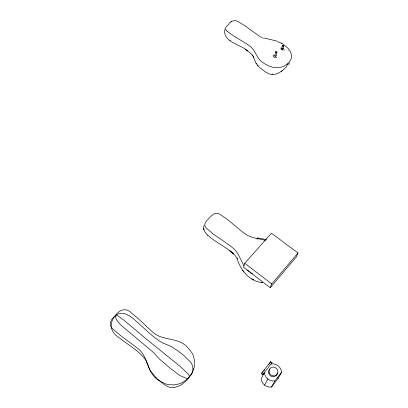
<?xml version="1.0" encoding="UTF-8"?>
<svg xmlns="http://www.w3.org/2000/svg" width="408" height="408" viewBox="0 0 408 408"><rect width="100%" height="100%" fill="white"/><g stroke="black" fill="none" stroke-linecap="round" stroke-linejoin="round"><path stroke-width="0.61" d="M257.152 239.159L257.331 237.905L266.526 239.572M274.752 55.784L275.691 51.821M275.997 56.161L276.94 52.204A0.658 0.49 13.1 0 0 276.145 51.52A0.658 0.49 13.1 0 0 275.859 52.321A0.658 0.49 13.1 0 0 276.94 52.204M281.428 49.536L282.402 45.563M282.662 49.914L283.647 45.941A0.653 0.484 13.4 0 0 282.856 45.263A0.653 0.484 13.4 0 0 282.576 46.053A0.653 0.484 13.4 0 0 283.647 45.941M244.739 263.252L243.586 267.25L270.264 287.737L296.269 257.014L297.988 252.975L271.453 233.223L244.739 263.252L271.738 283.927L270.264 287.737M204.005 225.43C202.705 229.184 205.061 232.999 207.861 235.36M257.02 238.93L257.331 237.905M224.951 29.208C222.034 41.846 241.062 44.589 247.671 50.929M282.989 44.288L286.707 47.114A24.347 18.35 12.7 0 1 288.232 48.562L289.17 49.659A12.959 9.705 13.3 0 1 290.282 51.418L291.057 53.479A18.829 14.132 12.9 0 1 291.292 54.524L291.45 56.549A15.489 11.613 13.1 0 1 290.69 59.9L288.119 63.434L286.135 67.203A16.754 10.226 48.5 0 1 284.335 68.508M264.481 372.774L262.823 374.875L261.477 373.794L262.089 372.535L270.693 361.677L272.034 362.748L271.381 364.048M262.823 374.875L263.44 373.621L272.034 362.748M270.693 361.677L268.877 364.451M264.588 385.147L267.796 378.991M274.865 380.934A8.899 8.369 44 0 1 264.353 372.468L261.248 378.762A8.68 8.196 46 0 0 271.478 387.039L274.865 380.934L281.602 372.254A8.899 8.369 44 0 0 271.136 363.885M271.478 387.039L278.072 378.532L281.602 372.254M289.639 63.199L289.833 62.863M289.185 63.893L288.675 64.561M261.477 373.794L263.038 371.826M263.813 370.841L264.593 369.862M271.738 283.927L297.988 252.975M210.242 217.051C208.009 219.739 202.812 223.125 205.484 227.103A12.123 10.628 10.4 0 0 206.514 228.347L213.45 234.187L229.939 245.545L234.6 249.41L237.879 253.705L243.959 265.97M228.975 23.48L231.372 21.593L230.903 21.899M210.605 216.679C212.629 214.363 215.863 212.089 218.958 213.838A13.857 12.179 10.1 0 1 219.932 214.312L227.404 219.412L242.449 231.923L247.401 235.355L252.537 237.492L265.511 240.363M281.153 71.497L284.315 68.942M229.107 24.006C227.486 25.48 224.023 27.795 226.16 30.233A10.19 7.497 10 0 0 227.042 31.141M288.119 63.434L284.203 66.106A15.504 11.638 13.1 0 1 280.148 67.335L277.573 67.585A18.799 14.081 13 0 1 276.201 67.59L273.457 67.351A13.01 9.787 13.1 0 1 271.024 66.784L269.474 66.229A22.965 17.151 13.2 0 1 267.638 65.402L263.833 63.276L260.926 61.062A18.329 13.724 13 0 1 258.738 58.732L253.552 49.939L250.762 46.823L246.83 43.967L232.912 35.471L227.037 31.146M281.5 71.247L282.214 70.717M230.979 21.848L232.79 20.834M281.265 71.426L277.256 73.695L273.727 74.603M233.192 21.063L234.044 20.782M262.64 282.469L261.334 282.509L262.517 282.469C249.691 281.913 240.072 269.729 237.002 258.065L237.257 258.529L234.768 255.097L229.622 250.604L233.351 253.674L232.988 253.358M235.146 20.42L234.702 20.4L235.217 20.42M272.447 74.638L269.397 73.97L265.567 71.981L260.304 68.105L257.392 65.122M235.814 20.777L237.267 21.221A11.638 8.583 9.9 0 1 238.088 21.588L244.412 25.418L259.763 36.419M264.277 38.036L276.695 41.035M262.946 38.026L263.507 38.25M261.865 37.546L262.4 37.791M261.329 37.286L260.284 36.72M281.484 43.391L280.015 42.646A18.187 13.648 12.9 0 0 277.312 41.585M281.26 42.973L282.79 43.875M245.407 49.45L245.081 49.246L250.155 52.836L252.608 55.396L252.333 55.014L253.725 57.36L253.108 56.156L255.852 62.786L258.009 65.872M252.547 273.916L249.992 272.202M272.09 73.884L273.105 74.572M229.928 40.367L230.219 40.565M232.331 252.771C224.599 246.182 215.138 241.954 207.601 235.13M262.089 372.535L263.44 373.621M249.145 271.555L247.493 270.132M243.821 272.024L242.449 270.32M255.984 63.036L256.474 63.867M203.857 229.485L203.725 228.745L203.806 229.199M277.409 372.897A4.559 4.289 44 0 1 271.096 376.247A4.559 4.289 44 0 1 269.984 368.949M277.945 377.589A8.68 8.196 46 0 1 278.072 378.532M275.533 56.467A0.653 0.49 13.1 0 1 274.936 55.57M275.803 55.646A0.653 0.49 13.1 0 1 276.012 56.115M276.65 57.375A2.117 1.591 13.1 0 1 273.972 57.033A2.117 1.591 13.1 0 1 273.59 54.958M282.55 49.475A0.648 0.484 13.4 0 1 282.622 49.995M281.413 49.582A0.648 0.484 13.4 0 1 281.653 49.297M280.775 48.338A2.101 1.566 13.4 0 1 283.193 48.521A2.101 1.566 13.4 0 1 284.055 50.332M288.084 50.582A6.615 4.937 13.4 0 1 288.16 50.867M192.994 368.934L192.637 371.734L191.429 374.447A35.654 18.834 33.3 0 1 189.251 376.865L186.099 379.986L182.866 382.209A20.344 19.875 -11.4 0 1 178.602 384.015L173.66 384.887L168.728 384.703A17.131 16.759 -14 0 1 165.908 383.999L161.874 382.138A42.437 41.045 1.2 0 1 159.773 380.868C146.37 374.223 148.951 355.995 137.175 347.963C129.504 341.986 121.263 336.707 114.163 330.021C107.472 325.752 110.425 319.382 115.581 315.435C119.712 309.259 126.46 307.397 131.825 313.364C139.077 318.908 145.365 325.564 152.164 331.627C162.119 341.613 179.301 336.58 188.256 348.238A44.038 42.845 -27.9 0 1 189.837 350.008L192.311 353.496A17.003 16.606 -6.4 0 1 193.463 356.031L194.483 360.631L194.478 365.446A20.308 19.829 -9.5 0 1 193.448 369.806L191.811 373.279L189.251 376.865A35.965 31.141 63.3 0 1 185.778 381.087C181.953 384.841 176.781 388.008 171.227 387.539A13.015 11.22 61.3 0 1 169.024 387.08L165.643 385.509L161.155 382.24A65.561 57.936 62.4 0 1 155.254 376.803L150.476 370.954A17.054 14.724 62.6 0 1 149.027 368.144L146.518 361.565A17.049 14.509 64.2 0 0 145.019 359.035C138.225 350.222 128.097 344.939 119.585 338.023C110.384 332.459 108.334 323.564 115.581 315.435L116.04 314.92L117.453 315.466L123.731 320.015L146.773 339.41L179.897 366.195L187.976 373.81A5.687 1.459 42.2 0 1 188.756 374.937C189.654 376.059 189.373 378.18 187.726 378.349A20.324 5.187 42.5 0 1 185.946 378.216L180.351 375.758A16.167 4.106 42.4 0 1 178.378 374.508L170.814 368.694L159.875 359.433A8.945 2.249 42.7 0 1 158.636 358.188L154.336 353.466A17.095 4.177 43 0 0 152.796 351.925L120.35 324.605L116.637 320.015L115.898 318.072L115.581 315.435C122.517 310.014 130.524 315.935 135.711 320.882C143.963 327.879 151.424 335.927 160.604 341.756A16.396 8.267 32.8 0 0 163.113 343.103L169.162 345.561A16.779 8.787 33.7 0 1 171.855 346.882L178.005 350.941A67.708 37.908 33.8 0 1 184.181 355.796L190.541 362.085A12.74 6.645 34.5 0 1 191.627 363.783L192.622 366.231L192.994 368.934M253.373 279.806L251.996 278.929L253.358 279.811M269.127 372.213A4.575 4.299 43.7 0 0 276.486 374.906A4.575 4.299 43.7 0 0 274.757 367.333A4.575 4.299 43.7 0 0 269.127 372.213"/></g></svg>
